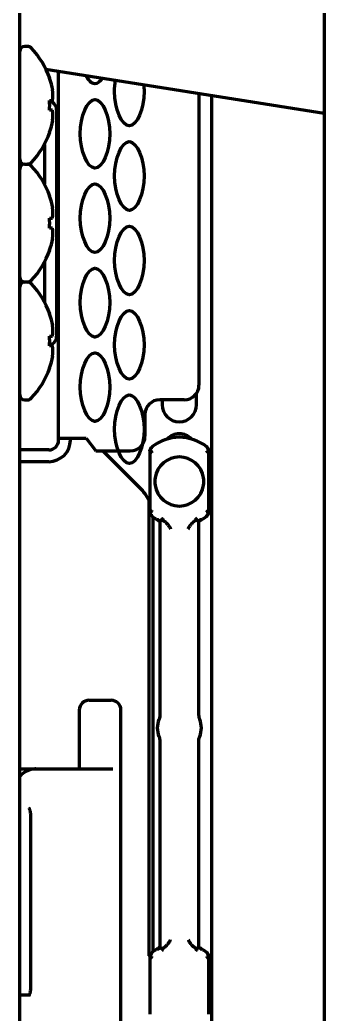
# Model space of a CAD drawing. Header units: inches. Extents: x -2898 to 7248, y 606 to 5598.
# Drawn here: x 1089 to 1120, y 2565.3 to 2666.5 of the extents above; entities that cross this region are included whole.
import ezdxf

# ---------------------------------------------------------------- set-up
doc = ezdxf.new("R2010")
doc.units = ezdxf.units.IN

msp = doc.modelspace()

# ---------------------------------------------------------------- linework, layer by layer
at = {"linetype": 'Continuous', "lineweight": 70}
for p, q in [((1120.02, 4077.24), (1120.02, 2412.04)), ((1089.02, 2437.84), (1089.02, 4075.84)), ((1089.81, 2663.84), (1089.52, 2663.84)), ((1091.67, 2661.53), (1120.02, 2657.04)), ((1092.05, 2660.59), (1092.06, 2660.59)), ((1092.97, 2623.94), (1092.97, 2661.33)), ((1107.27, 2659.06), (1107.27, 2629.34)), ((1108.57, 2508.24), (1108.57, 2658.86)), ((1092.05, 2658.34), (1092.36, 2658.34)), ((1092.36, 2657.34), (1092.05, 2657.34)), ((1092.77, 2657.34), (1092.77, 2634.34)), ((1092.06, 2655.09), (1092.05, 2655.09)), ((1091.52, 2653.86), (1091.52, 2649.83)), ((1089.52, 2651.84), (1089.81, 2651.84)), ((1092.05, 2648.59), (1092.06, 2648.59)), ((1092.77, 2648.79), (1092.97, 2648.79)), ((1092.05, 2646.34), (1092.36, 2646.34)), ((1092.36, 2645.34), (1092.05, 2645.34)), ((1092.97, 2645.79), (1092.77, 2645.79)), ((1092.77, 2645.59), (1092.97, 2645.59)), ((1092.77, 2645.39), (1092.97, 2645.39)), ((1092.06, 2643.09), (1092.05, 2643.09)), ((1091.52, 2641.86), (1091.52, 2637.83)), ((1089.81, 2639.84), (1089.52, 2639.84)), ((1092.05, 2636.59), (1092.06, 2636.59)), ((1092.05, 2634.34), (1092.36, 2634.34)), ((1092.36, 2633.34), (1092.05, 2633.34)), ((1092.06, 2631.09), (1092.05, 2631.09)), ((1107.02, 2627.34), (1107.02, 2628.51)), ((1089.52, 2627.84), (1089.81, 2627.84)), ((1105.77, 2627.84), (1103.27, 2627.84)), ((1103.52, 2627.84), (1103.52, 2627.34)), ((1101.77, 2626.34), (1101.77, 2624.14)), ((1092.97, 2623.74), (1092.97, 2623.94)), ((1092.97, 2623.94), (1095.17, 2623.94)), ((1094.17, 2623.74), (1094.17, 2623.94)), ((1095.17, 2623.94), (1095.77, 2623.94)), ((1095.77, 2623.94), (1096.77, 2622.64)), ((1102.48, 2623.04), (1102.52, 2622.99)), ((1108.03, 2622.99), (1108.07, 2623.04)), ((1091.97, 2622.74), (1089.02, 2622.74)), ((1096.77, 2622.64), (1100.27, 2622.64)), ((1097.46, 2622.64), (1101.4, 2618.7)), ((1102.27, 2622.27), (1102.27, 2616.77)), ((1108.27, 2616.77), (1108.27, 2622.27)), ((1091.97, 2621.54), (1089.02, 2621.54)), ((1102.16, 2617.64), (1102.16, 2571.19)), ((1102.52, 2616.05), (1102.48, 2615.99)), ((1108.07, 2615.99), (1108.03, 2616.05)), ((1102.57, 2615.87), (1102.57, 2571.62)), ((1103.27, 2615.44), (1103.27, 2595.49)), ((1107.27, 2595.67), (1107.27, 2615.44)), ((1096.08, 2597.24), (1098.32, 2597.24)), ((1095.08, 2596.24), (1095.08, 2590.24)), ((1099.32, 2458.24), (1099.32, 2596.24)), ((1107.35, 2595.29), (1107.35, 2595.29)), ((1103.2, 2593.55), (1103.2, 2593.55)), ((1103.27, 2593.17), (1103.27, 2572.1)), ((1107.27, 2572.1), (1107.27, 2593.34)), ((1089.02, 2590.24), (1090.66, 2590.24)), ((1090.66, 2590.24), (1097.35, 2590.24)), ((1097.35, 2590.24), (1098.49, 2590.24)), ((1090.09, 2585.67), (1090.09, 2567.74)), ((1102.48, 2571.54), (1102.52, 2571.49)), ((1103.27, 2572.1), (1103.32, 2572.05)), ((1108.03, 2571.49), (1108.07, 2571.54)), ((1102.27, 2570.77), (1102.27, 2565.27)), ((1108.27, 2565.27), (1108.27, 2570.77)), ((1089.02, 2567.24), (1089.99, 2567.24))]:
    msp.add_line(p, q, dxfattribs=at)
for centre, radius, start, end in [((1089.52, 2663.34), 0.5, 90, 180), ((1089.81, 2663.34), 0.5, 43.7747, 90), ((1084.07, 2657.84), 8.45, 18.9925, 43.7747), ((1084.07, 2657.84), 8.44, 10.6622, 19.0271), ((1084.07, 2657.84), 7.99, 356.4122, 3.5878), ((1093.52, 2659.78), 2, 225.918, 234.3147), ((1091.77, 2657.34), 1, 0, 54.3147), ((1084.07, 2657.84), 8.44, 340.9729, 349.3378), ((1084.07, 2657.84), 8.45, 316.2253, 341.0075), ((1089.52, 2652.34), 0.5, 180, 270), ((1089.52, 2651.34), 0.5, 90, 180), ((1089.81, 2652.34), 0.5, 270, 316.2253), ((1089.81, 2651.34), 0.5, 43.7747, 90), ((1084.07, 2645.84), 8.45, 18.9925, 43.7747), ((1084.07, 2645.84), 8.44, 10.6622, 19.0271), ((1084.07, 2645.84), 7.99, 356.4122, 3.5878), ((1084.07, 2645.84), 8.44, 340.9729, 349.3378), ((1084.07, 2645.84), 8.45, 316.2253, 341.0075), ((1089.52, 2640.34), 0.5, 180, 270), ((1089.52, 2639.34), 0.5, 90, 180), ((1089.81, 2640.34), 0.5, 270, 316.2253), ((1089.81, 2639.34), 0.5, 43.7747, 90), ((1084.07, 2633.84), 8.45, 18.9925, 43.7747), ((1084.07, 2633.84), 8.44, 10.6622, 19.0271), ((1084.07, 2633.84), 7.99, 356.4122, 3.5878), ((1091.77, 2634.34), 1, 305.6853, 0), ((1093.52, 2631.91), 2, 125.6853, 134.082), ((1084.07, 2633.84), 8.44, 340.9729, 349.3378), ((1084.07, 2633.84), 8.45, 316.2253, 341.0075), ((1105.77, 2629.34), 1.5, 270, 0), ((1089.52, 2628.34), 0.5, 180, 270), ((1089.81, 2628.34), 0.5, 270, 316.2253), ((1103.27, 2626.34), 1.5, 90, 180), ((1105.27, 2627.34), 1.75, 180, 0), ((1100.27, 2624.14), 1.5, 270, 0), ((1105.27, 2622.74), 1.65, 42.0441, 137.9559), ((1091.97, 2623.74), 1, 270, 0), ((1091.97, 2623.74), 2.2, 270, 0), ((1105.27, 2619.52), 4.5, 51.5776, 128.4734), ((1105.27, 2619.52), 2.5, 8.8851, 171.1149), ((1105.27, 2619.52), 2.5, 171.1149, 188.8851), ((1105.27, 2619.52), 2.5, 188.8851, 351.1149), ((1105.27, 2619.52), 2.5, 351.1149, 8.8851), ((1098.57, 2615.87), 4, 22.332, 45), ((1105.27, 2619.52), 4.5, 231.5767, 240.0016), ((1105.27, 2619.52), 4.5, 299.9984, 308.4325), ((1096.08, 2596.24), 1, 90, 180), ((1098.32, 2596.24), 1, 0, 90), ((1105.27, 2594.42), 2.25, 157.2326, 202.7674), ((1105.27, 2594.42), 2.25, 337.2326, 22.7674), ((1105.27, 2568.02), 4.5, 119.9984, 128.4327), ((1105.27, 2568.02), 4.5, 51.5776, 60.0016)]:
    msp.add_arc(centre, radius, start, end, dxfattribs=at)
for centre, major_axis, ratio, start_param, end_param in [((1084.07, 2658.87), (-8.32, 0), 0.707107, 3.051363, 3.231822), ((1084.07, 2656.81), (8.32, 0), 0.707107, 6.192956, 6.373415), ((1084.07, 2646.87), (-8.32, 0), 0.707107, 3.051363, 3.231822), ((1084.07, 2644.81), (8.32, 0), 0.707107, 6.192956, 6.373415), ((1084.07, 2634.87), (-8.32, 0), 0.707107, 3.051363, 3.231822), ((1084.07, 2632.81), (8.32, 0), 0.707107, 6.192956, 6.373415), ((1102.79, 2622.65), (-0.312, 0.391), 0.212305, 0.000913, 0.500435), ((1107.76, 2616.39), (0.312, -0.391), 0.210527, 6.282797, 6.783546), ((1108.26, 2614.34), (1.34, 0.63), 0.999709, 1.654917, 1.870021), ((1090.63, 2585.24), (0, -5), 0.615661, 3.249494, 3.692868), ((1102.79, 2571.15), (-0.312, 0.391), 0.212305, 6.282869, 6.783619), ((1102.28, 2573.2), (1.34, 0.63), 0.999709, 4.796512, 5.011617)]:
    msp.add_ellipse(centre, major_axis=major_axis, ratio=ratio, start_param=start_param, end_param=end_param, dxfattribs=at)
for points in [[(1096.66, 2660.04), (1096.33, 2660.05), (1096.01, 2660.37), (1095.75, 2660.87)], [(1102.27, 2622.63), (1102.27, 2622.51), (1102.27, 2622.39), (1102.27, 2622.27)], [(1108.27, 2622.27), (1108.27, 2622.39), (1108.27, 2622.51), (1108.27, 2622.63)], [(1102.27, 2616.77), (1102.27, 2616.65), (1102.27, 2616.53), (1102.27, 2616.41)], [(1108.27, 2616.41), (1108.27, 2616.53), (1108.27, 2616.65), (1108.27, 2616.77)], [(1103.16, 2615.62), (1103.21, 2615.58), (1103.27, 2615.54), (1103.32, 2615.49)], [(1103.87, 2615.36), (1103.86, 2615.38), (1103.83, 2615.4), (1103.79, 2615.43), (1103.74, 2615.46), (1103.71, 2615.48), (1103.69, 2615.49)], [(1103.87, 2615.36), (1103.92, 2615.32), (1104, 2615.24), (1104.1, 2615.13), (1104.18, 2615.03), (1104.24, 2614.93), (1104.3, 2614.84), (1104.34, 2614.76), (1104.36, 2614.71), (1104.37, 2614.69)], [(1106.17, 2614.69), (1106.18, 2614.71), (1106.21, 2614.76), (1106.25, 2614.84), (1106.3, 2614.93), (1106.37, 2615.03), (1106.45, 2615.13), (1106.55, 2615.24), (1106.63, 2615.32), (1106.67, 2615.36)], [(1106.85, 2615.49), (1106.84, 2615.48), (1106.8, 2615.46), (1106.76, 2615.43), (1106.71, 2615.4), (1106.69, 2615.38), (1106.67, 2615.36)], [(1107.07, 2615.78), (1106.99, 2615.7), (1106.91, 2615.6), (1106.85, 2615.49)], [(1107.27, 2615.44), (1107.27, 2615.44), (1107.27, 2615.44), (1107.27, 2615.44), (1107.26, 2615.45), (1107.26, 2615.46), (1107.24, 2615.47), (1107.23, 2615.48), (1107.23, 2615.49)], [(1107.52, 2615.62), (1107.43, 2615.57), (1107.35, 2615.51), (1107.27, 2615.44)], [(1090.66, 2590.24), (1090.62, 2590.24), (1090.53, 2590.24), (1090.42, 2590.23), (1090.34, 2590.22), (1090.3, 2590.21)], [(1103.87, 2572.17), (1103.92, 2572.21), (1104, 2572.29), (1104.09, 2572.4), (1104.18, 2572.51), (1104.24, 2572.6), (1104.3, 2572.69), (1104.34, 2572.77), (1104.36, 2572.83), (1104.37, 2572.85)], [(1106.17, 2572.85), (1106.18, 2572.83), (1106.21, 2572.77), (1106.25, 2572.69), (1106.3, 2572.6), (1106.37, 2572.51), (1106.45, 2572.4), (1106.55, 2572.29), (1106.63, 2572.21), (1106.67, 2572.17)], [(1103.02, 2571.92), (1103.11, 2571.97), (1103.2, 2572.03), (1103.27, 2572.1)], [(1103.48, 2571.75), (1103.56, 2571.84), (1103.63, 2571.94), (1103.69, 2572.05)], [(1103.69, 2572.05), (1103.71, 2572.06), (1103.74, 2572.07), (1103.79, 2572.1), (1103.83, 2572.14), (1103.86, 2572.16), (1103.87, 2572.17)], [(1106.67, 2572.17), (1106.69, 2572.16), (1106.71, 2572.14), (1106.76, 2572.1), (1106.8, 2572.07), (1106.84, 2572.06), (1106.85, 2572.05)], [(1107.23, 2572.05), (1107.23, 2572.05), (1107.24, 2572.06), (1107.26, 2572.08), (1107.26, 2572.09), (1107.27, 2572.09), (1107.27, 2572.1), (1107.27, 2572.1), (1107.27, 2572.1)], [(1107.39, 2571.91), (1107.33, 2571.95), (1107.28, 2572), (1107.23, 2572.05)], [(1102.27, 2571.13), (1102.27, 2571.01), (1102.27, 2570.89), (1102.27, 2570.77)], [(1108.27, 2570.77), (1108.27, 2570.89), (1108.27, 2571.01), (1108.27, 2571.13)]]:
    msp.add_open_spline(points, degree=3, dxfattribs=at)
for points, knots in [([(1097.44, 2660.6), (1097.21, 2660.25), (1096.95, 2660.04), (1096.67, 2660.04), (1096.66, 2660.04), (1096.66, 2660.04)], [0, 0, 0, 0, 0.981114, 0.981114, 1, 1, 1, 1]), ([(1100.16, 2655.74), (1099.38, 2655.77), (1098.51, 2657.9), (1098.71, 2660.03), (1098.77, 2660.41)], [0, 0, 0, 0, 0.814538, 1, 1, 1, 1]), ([(1101.63, 2659.98), (1101.66, 2659.74), (1101.77, 2657.74), (1100.96, 2655.74), (1100.17, 2655.74), (1100.16, 2655.74), (1100.16, 2655.74)], [0, 0, 0, 0, 0.123469, 0.994173, 0.994173, 1, 1, 1, 1]), ([(1096.66, 2651.44), (1095.88, 2651.47), (1094.46, 2654.96), (1095.89, 2658.44), (1096.68, 2658.44), (1096.68, 2658.44), (1096.69, 2658.44)], [0, 0, 0, 0, 0.496652, 0.996654, 0.996654, 1, 1, 1, 1]), ([(1096.69, 2658.44), (1097.47, 2658.42), (1098.88, 2654.93), (1097.46, 2651.44), (1096.67, 2651.44), (1096.66, 2651.44), (1096.66, 2651.44)], [0, 0, 0, 0, 0.496652, 0.996654, 0.996654, 1, 1, 1, 1]), ([(1100.16, 2647.14), (1099.38, 2647.17), (1097.96, 2650.66), (1099.39, 2654.14), (1100.18, 2654.14), (1100.18, 2654.14), (1100.19, 2654.14)], [0, 0, 0, 0, 0.496652, 0.996654, 0.996654, 1, 1, 1, 1]), ([(1100.19, 2654.14), (1100.97, 2654.12), (1102.38, 2650.63), (1100.96, 2647.14), (1100.17, 2647.14), (1100.16, 2647.14), (1100.16, 2647.14)], [0, 0, 0, 0, 0.496652, 0.996654, 0.996654, 1, 1, 1, 1]), ([(1096.66, 2642.84), (1095.88, 2642.87), (1094.46, 2646.36), (1095.89, 2649.84), (1096.68, 2649.84), (1096.68, 2649.84), (1096.69, 2649.84)], [0, 0, 0, 0, 0.496652, 0.996654, 0.996654, 1, 1, 1, 1]), ([(1096.69, 2649.84), (1097.47, 2649.82), (1098.88, 2646.33), (1097.46, 2642.84), (1096.67, 2642.84), (1096.66, 2642.84), (1096.66, 2642.84)], [0, 0, 0, 0, 0.496652, 0.996654, 0.996654, 1, 1, 1, 1]), ([(1100.16, 2638.54), (1099.38, 2638.57), (1097.96, 2642.06), (1099.39, 2645.54), (1100.18, 2645.54), (1100.18, 2645.54), (1100.19, 2645.54)], [0, 0, 0, 0, 0.496652, 0.996654, 0.996654, 1, 1, 1, 1]), ([(1100.19, 2645.54), (1100.97, 2645.52), (1102.38, 2642.03), (1100.96, 2638.54), (1100.17, 2638.54), (1100.16, 2638.54), (1100.16, 2638.54)], [0, 0, 0, 0, 0.496652, 0.996654, 0.996654, 1, 1, 1, 1]), ([(1096.66, 2634.24), (1095.88, 2634.27), (1094.46, 2637.76), (1095.89, 2641.24), (1096.68, 2641.24), (1096.68, 2641.24), (1096.69, 2641.24)], [0, 0, 0, 0, 0.496652, 0.996654, 0.996654, 1, 1, 1, 1]), ([(1096.69, 2641.24), (1097.47, 2641.22), (1098.88, 2637.73), (1097.46, 2634.24), (1096.67, 2634.24), (1096.66, 2634.24), (1096.66, 2634.24)], [0, 0, 0, 0, 0.496652, 0.996654, 0.996654, 1, 1, 1, 1]), ([(1100.16, 2629.94), (1099.38, 2629.97), (1097.96, 2633.46), (1099.39, 2636.94), (1100.18, 2636.94), (1100.18, 2636.94), (1100.19, 2636.94)], [0, 0, 0, 0, 0.496652, 0.996654, 0.996654, 1, 1, 1, 1]), ([(1100.19, 2636.94), (1100.97, 2636.92), (1102.38, 2633.43), (1100.96, 2629.94), (1100.17, 2629.94), (1100.16, 2629.94), (1100.16, 2629.94)], [0, 0, 0, 0, 0.496652, 0.996654, 0.996654, 1, 1, 1, 1]), ([(1096.66, 2625.64), (1095.88, 2625.67), (1094.46, 2629.16), (1095.89, 2632.64), (1096.68, 2632.64), (1096.68, 2632.64), (1096.69, 2632.64)], [0, 0, 0, 0, 0.496652, 0.996654, 0.996654, 1, 1, 1, 1]), ([(1096.69, 2632.64), (1097.47, 2632.62), (1098.88, 2629.13), (1097.46, 2625.64), (1096.67, 2625.64), (1096.66, 2625.64), (1096.66, 2625.64)], [0, 0, 0, 0, 0.496652, 0.996654, 0.996654, 1, 1, 1, 1]), ([(1100.16, 2621.34), (1099.38, 2621.37), (1097.96, 2624.86), (1099.39, 2628.34), (1100.18, 2628.34), (1100.18, 2628.34), (1100.19, 2628.34)], [0, 0, 0, 0, 0.496652, 0.996654, 0.996654, 1, 1, 1, 1]), ([(1100.19, 2628.34), (1100.97, 2628.32), (1102.38, 2624.83), (1100.96, 2621.34), (1100.17, 2621.34), (1100.16, 2621.34), (1100.16, 2621.34)], [0, 0, 0, 0, 0.496652, 0.996654, 0.996654, 1, 1, 1, 1]), ([(1102.47, 2623.04), (1102.47, 2623.04), (1102.46, 2623.03), (1102.45, 2623.03), (1102.45, 2623.02), (1102.44, 2623.01), (1102.43, 2623), (1102.42, 2622.99), (1102.41, 2622.98), (1102.4, 2622.97), (1102.39, 2622.96), (1102.38, 2622.95), (1102.38, 2622.94), (1102.37, 2622.93), (1102.36, 2622.92), (1102.35, 2622.91), (1102.35, 2622.89), (1102.34, 2622.88), (1102.33, 2622.87), (1102.33, 2622.86), (1102.32, 2622.85), (1102.32, 2622.84), (1102.31, 2622.83), (1102.31, 2622.82), (1102.31, 2622.81), (1102.3, 2622.8), (1102.3, 2622.78), (1102.29, 2622.77), (1102.29, 2622.75), (1102.28, 2622.74), (1102.28, 2622.72), (1102.28, 2622.7), (1102.27, 2622.67), (1102.27, 2622.65), (1102.27, 2622.63), (1102.27, 2622.63)], [0, 0, 0, 0, 0.025024, 0.050378, 0.076062, 0.102079, 0.128429, 0.155115, 0.182136, 0.209495, 0.237192, 0.265228, 0.293604, 0.32232, 0.351377, 0.380775, 0.410515, 0.440597, 0.47102, 0.501786, 0.516805, 0.534413, 0.554612, 0.577405, 0.602796, 0.630788, 0.661384, 0.694587, 0.730398, 0.768819, 0.809849, 0.853486, 0.899727, 0.948568, 1, 1, 1, 1]), ([(1108.27, 2622.63), (1108.27, 2622.63), (1108.27, 2622.64), (1108.27, 2622.65), (1108.27, 2622.66), (1108.27, 2622.67), (1108.27, 2622.68), (1108.27, 2622.69), (1108.27, 2622.7), (1108.27, 2622.71), (1108.26, 2622.72), (1108.26, 2622.72), (1108.26, 2622.73), (1108.26, 2622.74), (1108.26, 2622.75), (1108.26, 2622.76), (1108.25, 2622.76), (1108.25, 2622.77), (1108.25, 2622.78), (1108.25, 2622.78), (1108.25, 2622.79), (1108.24, 2622.8), (1108.24, 2622.8), (1108.24, 2622.81), (1108.24, 2622.81), (1108.24, 2622.82), (1108.23, 2622.82), (1108.23, 2622.83), (1108.23, 2622.83), (1108.23, 2622.84), (1108.23, 2622.84), (1108.22, 2622.85), (1108.22, 2622.85), (1108.22, 2622.85), (1108.22, 2622.86), (1108.21, 2622.88), (1108.2, 2622.9), (1108.18, 2622.92), (1108.17, 2622.94), (1108.15, 2622.96), (1108.14, 2622.98), (1108.12, 2623), (1108.1, 2623.01), (1108.09, 2623.03), (1108.08, 2623.04), (1108.07, 2623.04)], [0, 0, 0, 0, 0.022864, 0.045241, 0.067131, 0.088533, 0.109447, 0.129871, 0.149806, 0.169251, 0.188206, 0.20667, 0.224644, 0.242128, 0.25912, 0.275622, 0.291634, 0.307154, 0.322185, 0.336725, 0.350775, 0.364335, 0.377406, 0.389987, 0.402079, 0.413682, 0.424797, 0.435423, 0.445562, 0.455213, 0.464376, 0.473053, 0.481243, 0.488947, 0.496164, 0.551428, 0.605599, 0.65868, 0.71067, 0.761575, 0.811398, 0.860144, 0.907821, 0.954437, 1, 1, 1, 1]), ([(1102.27, 2622.63), (1102.27, 2622.63), (1102.27, 2622.64), (1102.27, 2622.65), (1102.27, 2622.65), (1102.27, 2622.66), (1102.28, 2622.67), (1102.28, 2622.68), (1102.28, 2622.69), (1102.28, 2622.7), (1102.28, 2622.71), (1102.28, 2622.71), (1102.29, 2622.72), (1102.29, 2622.73), (1102.29, 2622.74), (1102.29, 2622.74), (1102.29, 2622.75), (1102.3, 2622.76), (1102.3, 2622.76), (1102.3, 2622.77), (1102.31, 2622.77), (1102.31, 2622.78), (1102.31, 2622.79), (1102.31, 2622.79), (1102.32, 2622.8), (1102.32, 2622.8), (1102.32, 2622.81), (1102.33, 2622.82), (1102.34, 2622.83), (1102.35, 2622.85), (1102.36, 2622.87), (1102.38, 2622.88), (1102.39, 2622.9), (1102.41, 2622.91), (1102.42, 2622.93), (1102.44, 2622.94), (1102.46, 2622.95), (1102.47, 2622.96), (1102.47, 2622.96)], [0, 0, 0, 0, 0.024704, 0.048963, 0.072775, 0.09614, 0.119057, 0.141526, 0.163546, 0.185118, 0.206241, 0.226915, 0.24714, 0.266916, 0.286243, 0.305121, 0.323551, 0.341532, 0.359066, 0.376152, 0.392791, 0.408984, 0.42473, 0.440031, 0.454887, 0.469298, 0.483265, 0.496789, 0.550956, 0.604254, 0.656687, 0.708259, 0.758975, 0.808843, 0.857869, 0.906064, 0.953438, 1, 1, 1, 1]), ([(1102.5, 2622.6), (1102.49, 2622.6), (1102.49, 2622.6), (1102.48, 2622.59), (1102.47, 2622.58), (1102.46, 2622.58), (1102.45, 2622.57), (1102.44, 2622.57), (1102.43, 2622.56), (1102.42, 2622.55), (1102.41, 2622.55), (1102.41, 2622.54), (1102.4, 2622.53), (1102.39, 2622.52), (1102.38, 2622.52), (1102.37, 2622.51), (1102.37, 2622.5), (1102.36, 2622.49), (1102.35, 2622.48), (1102.34, 2622.47), (1102.34, 2622.46), (1102.33, 2622.46), (1102.33, 2622.45), (1102.32, 2622.44), (1102.31, 2622.43), (1102.31, 2622.42), (1102.3, 2622.4), (1102.3, 2622.39), (1102.29, 2622.38), (1102.29, 2622.36), (1102.28, 2622.35), (1102.28, 2622.34), (1102.28, 2622.32), (1102.27, 2622.3), (1102.27, 2622.29), (1102.27, 2622.27), (1102.27, 2622.27)], [0, 0, 0, 0, 0.023097, 0.046395, 0.069897, 0.093606, 0.117525, 0.141658, 0.166006, 0.190572, 0.215358, 0.240367, 0.265601, 0.291062, 0.316751, 0.34267, 0.36882, 0.395203, 0.421819, 0.44867, 0.475757, 0.503078, 0.528611, 0.555657, 0.584223, 0.614317, 0.645944, 0.679109, 0.713816, 0.750069, 0.787867, 0.827213, 0.868103, 0.910536, 0.954504, 1, 1, 1, 1]), ([(1108.27, 2622.27), (1108.27, 2622.27), (1108.27, 2622.28), (1108.27, 2622.29), (1108.27, 2622.29), (1108.27, 2622.3), (1108.27, 2622.31), (1108.27, 2622.32), (1108.27, 2622.33), (1108.27, 2622.33), (1108.26, 2622.34), (1108.26, 2622.35), (1108.26, 2622.36), (1108.26, 2622.36), (1108.26, 2622.37), (1108.25, 2622.38), (1108.25, 2622.38), (1108.25, 2622.39), (1108.25, 2622.39), (1108.24, 2622.4), (1108.24, 2622.41), (1108.24, 2622.41), (1108.24, 2622.42), (1108.23, 2622.42), (1108.23, 2622.43), (1108.23, 2622.43), (1108.22, 2622.44), (1108.22, 2622.44), (1108.22, 2622.45), (1108.22, 2622.45), (1108.21, 2622.46), (1108.2, 2622.47), (1108.19, 2622.49), (1108.18, 2622.5), (1108.16, 2622.52), (1108.15, 2622.53), (1108.13, 2622.55), (1108.12, 2622.56), (1108.1, 2622.57), (1108.08, 2622.58), (1108.07, 2622.59), (1108.05, 2622.6), (1108.05, 2622.6)], [0, 0, 0, 0, 0.022174, 0.043992, 0.065454, 0.086559, 0.107306, 0.127693, 0.147722, 0.16739, 0.186699, 0.205647, 0.224234, 0.24246, 0.260326, 0.277831, 0.294975, 0.31176, 0.328185, 0.34425, 0.359956, 0.375304, 0.390294, 0.404926, 0.419202, 0.433122, 0.446686, 0.459896, 0.472753, 0.485256, 0.497408, 0.546852, 0.595521, 0.643419, 0.690553, 0.736931, 0.782562, 0.827459, 0.871636, 0.915107, 0.957889, 1, 1, 1, 1]), ([(1108.07, 2622.96), (1108.08, 2622.96), (1108.08, 2622.96), (1108.09, 2622.95), (1108.1, 2622.94), (1108.11, 2622.94), (1108.12, 2622.93), (1108.13, 2622.92), (1108.13, 2622.92), (1108.14, 2622.91), (1108.15, 2622.9), (1108.16, 2622.89), (1108.17, 2622.89), (1108.17, 2622.88), (1108.18, 2622.87), (1108.19, 2622.86), (1108.19, 2622.85), (1108.2, 2622.84), (1108.21, 2622.83), (1108.21, 2622.82), (1108.22, 2622.81), (1108.23, 2622.8), (1108.23, 2622.79), (1108.24, 2622.78), (1108.24, 2622.77), (1108.25, 2622.76), (1108.25, 2622.74), (1108.26, 2622.73), (1108.26, 2622.71), (1108.27, 2622.7), (1108.27, 2622.68), (1108.27, 2622.66), (1108.27, 2622.65), (1108.27, 2622.63), (1108.27, 2622.63)], [0, 0, 0, 0, 0.024357, 0.048944, 0.073762, 0.098813, 0.124098, 0.149618, 0.175376, 0.201372, 0.227608, 0.254084, 0.280802, 0.307763, 0.334967, 0.362416, 0.390109, 0.418048, 0.446233, 0.474664, 0.503341, 0.530295, 0.559113, 0.589798, 0.622356, 0.65679, 0.693104, 0.731299, 0.771378, 0.813341, 0.857187, 0.902915, 0.950521, 1, 1, 1, 1]), ([(1102.27, 2616.77), (1102.27, 2616.76), (1102.27, 2616.76), (1102.27, 2616.75), (1102.27, 2616.74), (1102.27, 2616.73), (1102.28, 2616.73), (1102.28, 2616.72), (1102.28, 2616.71), (1102.28, 2616.7), (1102.28, 2616.7), (1102.28, 2616.69), (1102.28, 2616.68), (1102.29, 2616.67), (1102.29, 2616.67), (1102.29, 2616.66), (1102.29, 2616.65), (1102.3, 2616.65), (1102.3, 2616.64), (1102.3, 2616.64), (1102.3, 2616.63), (1102.31, 2616.63), (1102.31, 2616.62), (1102.31, 2616.61), (1102.31, 2616.61), (1102.32, 2616.6), (1102.32, 2616.6), (1102.32, 2616.59), (1102.33, 2616.59), (1102.33, 2616.59), (1102.33, 2616.58), (1102.34, 2616.56), (1102.36, 2616.55), (1102.37, 2616.53), (1102.38, 2616.52), (1102.4, 2616.5), (1102.41, 2616.49), (1102.43, 2616.48), (1102.45, 2616.47), (1102.46, 2616.46), (1102.48, 2616.45), (1102.49, 2616.44), (1102.5, 2616.44)], [0, 0, 0, 0, 0.022145, 0.043936, 0.06537, 0.086448, 0.107169, 0.12753, 0.147533, 0.167177, 0.186461, 0.205385, 0.223948, 0.242152, 0.259995, 0.277478, 0.294602, 0.311365, 0.327769, 0.343815, 0.359501, 0.37483, 0.389801, 0.404416, 0.418674, 0.432577, 0.446125, 0.459319, 0.47216, 0.484648, 0.496785, 0.546297, 0.595032, 0.642993, 0.690188, 0.736624, 0.782312, 0.827263, 0.871492, 0.915013, 0.957843, 1, 1, 1, 1]), ([(1102.27, 2616.41), (1102.27, 2616.41), (1102.27, 2616.4), (1102.27, 2616.39), (1102.27, 2616.38), (1102.27, 2616.37), (1102.28, 2616.36), (1102.28, 2616.35), (1102.28, 2616.34), (1102.28, 2616.33), (1102.28, 2616.32), (1102.28, 2616.31), (1102.28, 2616.3), (1102.29, 2616.3), (1102.29, 2616.29), (1102.29, 2616.28), (1102.29, 2616.27), (1102.29, 2616.27), (1102.29, 2616.26), (1102.3, 2616.25), (1102.3, 2616.25), (1102.3, 2616.24), (1102.3, 2616.23), (1102.31, 2616.23), (1102.31, 2616.22), (1102.31, 2616.22), (1102.31, 2616.21), (1102.31, 2616.21), (1102.32, 2616.2), (1102.32, 2616.2), (1102.32, 2616.19), (1102.32, 2616.19), (1102.32, 2616.19), (1102.32, 2616.18), (1102.33, 2616.17), (1102.34, 2616.16), (1102.35, 2616.13), (1102.36, 2616.11), (1102.38, 2616.09), (1102.39, 2616.07), (1102.41, 2616.06), (1102.42, 2616.04), (1102.44, 2616.02), (1102.46, 2616.01), (1102.47, 2616), (1102.47, 2615.99)], [0, 0, 0, 0, 0.022871, 0.045255, 0.067151, 0.088558, 0.109477, 0.129906, 0.149846, 0.169295, 0.188253, 0.206721, 0.224697, 0.242183, 0.259177, 0.27568, 0.291693, 0.307214, 0.322245, 0.336784, 0.350834, 0.364392, 0.377461, 0.39004, 0.40213, 0.41373, 0.424842, 0.435464, 0.445599, 0.455245, 0.464404, 0.473075, 0.481259, 0.488956, 0.496167, 0.551431, 0.605603, 0.658683, 0.710673, 0.761578, 0.8114, 0.860146, 0.907823, 0.954438, 1, 1, 1, 1]), ([(1102.47, 2616.07), (1102.47, 2616.08), (1102.46, 2616.08), (1102.45, 2616.09), (1102.45, 2616.09), (1102.44, 2616.1), (1102.43, 2616.11), (1102.42, 2616.11), (1102.41, 2616.12), (1102.4, 2616.13), (1102.4, 2616.14), (1102.39, 2616.14), (1102.38, 2616.15), (1102.37, 2616.16), (1102.36, 2616.17), (1102.36, 2616.18), (1102.35, 2616.19), (1102.34, 2616.2), (1102.34, 2616.21), (1102.33, 2616.21), (1102.32, 2616.22), (1102.32, 2616.23), (1102.31, 2616.24), (1102.31, 2616.26), (1102.3, 2616.27), (1102.3, 2616.28), (1102.29, 2616.29), (1102.29, 2616.31), (1102.28, 2616.32), (1102.28, 2616.34), (1102.28, 2616.36), (1102.27, 2616.37), (1102.27, 2616.39), (1102.27, 2616.4), (1102.27, 2616.41)], [0, 0, 0, 0, 0.024355, 0.04894, 0.073756, 0.098805, 0.124087, 0.149606, 0.175361, 0.201355, 0.227588, 0.254061, 0.280776, 0.307734, 0.334935, 0.36238, 0.39007, 0.418005, 0.446186, 0.474613, 0.503287, 0.530252, 0.559079, 0.589773, 0.622339, 0.65678, 0.693098, 0.731298, 0.77138, 0.813344, 0.857191, 0.902919, 0.950523, 1, 1, 1, 1]), ([(1108.05, 2616.44), (1108.05, 2616.44), (1108.06, 2616.44), (1108.07, 2616.45), (1108.08, 2616.45), (1108.09, 2616.46), (1108.09, 2616.46), (1108.1, 2616.47), (1108.11, 2616.48), (1108.12, 2616.48), (1108.13, 2616.49), (1108.14, 2616.5), (1108.15, 2616.5), (1108.16, 2616.51), (1108.16, 2616.52), (1108.17, 2616.53), (1108.18, 2616.54), (1108.19, 2616.55), (1108.19, 2616.55), (1108.2, 2616.56), (1108.21, 2616.57), (1108.21, 2616.58), (1108.22, 2616.59), (1108.23, 2616.6), (1108.23, 2616.61), (1108.24, 2616.62), (1108.24, 2616.63), (1108.25, 2616.64), (1108.25, 2616.66), (1108.26, 2616.67), (1108.26, 2616.69), (1108.27, 2616.7), (1108.27, 2616.72), (1108.27, 2616.73), (1108.27, 2616.75), (1108.27, 2616.76), (1108.27, 2616.77)], [0, 0, 0, 0, 0.023051, 0.046302, 0.069757, 0.093418, 0.117289, 0.141371, 0.165669, 0.190184, 0.214918, 0.239874, 0.265054, 0.29046, 0.316093, 0.341956, 0.368049, 0.394373, 0.420931, 0.447722, 0.474747, 0.502007, 0.52759, 0.55469, 0.583315, 0.61347, 0.645164, 0.678399, 0.71318, 0.749511, 0.787392, 0.826825, 0.867806, 0.910333, 0.954401, 1, 1, 1, 1]), ([(1108.07, 2615.99), (1108.07, 2616), (1108.08, 2616), (1108.09, 2616.01), (1108.1, 2616.02), (1108.11, 2616.03), (1108.12, 2616.04), (1108.13, 2616.04), (1108.13, 2616.05), (1108.14, 2616.06), (1108.15, 2616.07), (1108.16, 2616.08), (1108.17, 2616.1), (1108.18, 2616.11), (1108.18, 2616.12), (1108.19, 2616.13), (1108.2, 2616.14), (1108.21, 2616.15), (1108.21, 2616.17), (1108.22, 2616.18), (1108.22, 2616.19), (1108.23, 2616.2), (1108.23, 2616.21), (1108.24, 2616.22), (1108.24, 2616.23), (1108.24, 2616.24), (1108.25, 2616.25), (1108.25, 2616.27), (1108.26, 2616.29), (1108.26, 2616.3), (1108.27, 2616.32), (1108.27, 2616.34), (1108.27, 2616.36), (1108.27, 2616.39), (1108.27, 2616.4), (1108.27, 2616.41)], [0, 0, 0, 0, 0.025171, 0.050666, 0.076486, 0.102633, 0.129109, 0.155914, 0.18305, 0.210518, 0.238318, 0.266453, 0.294923, 0.323728, 0.352869, 0.382347, 0.412161, 0.442313, 0.472802, 0.503628, 0.520183, 0.539089, 0.56035, 0.583969, 0.609949, 0.638294, 0.669006, 0.702086, 0.737538, 0.775362, 0.815557, 0.858122, 0.903055, 0.950349, 1, 1, 1, 1]), ([(1108.27, 2616.41), (1108.27, 2616.41), (1108.27, 2616.4), (1108.27, 2616.39), (1108.27, 2616.38), (1108.27, 2616.37), (1108.27, 2616.36), (1108.27, 2616.36), (1108.27, 2616.35), (1108.26, 2616.34), (1108.26, 2616.33), (1108.26, 2616.32), (1108.26, 2616.31), (1108.26, 2616.31), (1108.25, 2616.3), (1108.25, 2616.29), (1108.25, 2616.29), (1108.25, 2616.28), (1108.24, 2616.27), (1108.24, 2616.27), (1108.24, 2616.26), (1108.24, 2616.26), (1108.23, 2616.25), (1108.23, 2616.24), (1108.23, 2616.24), (1108.23, 2616.23), (1108.22, 2616.23), (1108.22, 2616.22), (1108.21, 2616.21), (1108.2, 2616.19), (1108.18, 2616.17), (1108.17, 2616.15), (1108.15, 2616.14), (1108.14, 2616.12), (1108.12, 2616.11), (1108.11, 2616.1), (1108.09, 2616.09), (1108.08, 2616.08), (1108.07, 2616.07)], [0, 0, 0, 0, 0.024973, 0.049479, 0.073516, 0.097084, 0.120183, 0.142811, 0.16497, 0.186657, 0.207874, 0.228619, 0.248894, 0.268697, 0.28803, 0.306892, 0.325284, 0.343205, 0.360656, 0.377639, 0.394152, 0.410196, 0.425772, 0.440881, 0.455523, 0.469698, 0.483407, 0.496651, 0.550923, 0.604307, 0.656806, 0.708423, 0.759165, 0.809037, 0.858048, 0.906205, 0.953519, 1, 1, 1, 1]), ([(1103.16, 2615.62), (1103.15, 2615.62), (1103.12, 2615.62), (1103.1, 2615.62), (1103.08, 2615.62), (1103.06, 2615.62), (1103.05, 2615.62), (1103.04, 2615.62), (1103.03, 2615.62), (1103.02, 2615.62), (1103.02, 2615.62), (1103.02, 2615.62)], [0, 0, 0, 0, 0.111111, 0.222222, 0.333333, 0.444444, 0.555555, 0.666666, 0.777777, 0.888888, 1, 1, 1, 1]), ([(1103.02, 2615.62), (1103.02, 2615.62), (1103.02, 2615.62), (1103.02, 2615.62), (1103.02, 2615.62)], [0, 0, 0, 0, 0.799482, 1, 1, 1, 1]), ([(1103.32, 2615.49), (1103.31, 2615.48), (1103.3, 2615.47), (1103.29, 2615.46), (1103.28, 2615.45), (1103.28, 2615.44), (1103.27, 2615.44), (1103.27, 2615.44), (1103.27, 2615.44)], [0, 0, 0, 0, 0.166664, 0.333327, 0.499991, 0.666654, 0.833318, 1, 1, 1, 1]), ([(1103.69, 2615.49), (1103.66, 2615.51), (1103.62, 2615.53), (1103.57, 2615.54), (1103.56, 2615.54), (1103.54, 2615.55), (1103.53, 2615.55), (1103.5, 2615.55), (1103.48, 2615.55), (1103.46, 2615.55), (1103.45, 2615.55), (1103.43, 2615.55), (1103.43, 2615.55), (1103.41, 2615.55), (1103.39, 2615.54), (1103.37, 2615.53), (1103.37, 2615.53), (1103.35, 2615.52), (1103.34, 2615.51), (1103.33, 2615.5), (1103.32, 2615.49)], [0, 0, 0, 0, 0.25, 0.25, 0.3125, 0.3125, 0.375, 0.375, 0.5, 0.5, 0.5625, 0.5625, 0.625, 0.625, 0.75, 0.75, 0.8125, 0.8125, 0.875, 1, 1, 1, 1]), ([(1107.23, 2615.49), (1107.21, 2615.51), (1107.19, 2615.52), (1107.16, 2615.54), (1107.15, 2615.54), (1107.14, 2615.55), (1107.13, 2615.55), (1107.11, 2615.55), (1107.09, 2615.55), (1107.07, 2615.55), (1107.06, 2615.55), (1107.04, 2615.55), (1107.03, 2615.55), (1107.01, 2615.55), (1106.99, 2615.54), (1106.96, 2615.54), (1106.95, 2615.53), (1106.93, 2615.53), (1106.92, 2615.52), (1106.89, 2615.51), (1106.87, 2615.5), (1106.85, 2615.49)], [0, 0, 0, 0, 0.25, 0.25, 0.3125, 0.3125, 0.375, 0.375, 0.5, 0.5, 0.5625, 0.5625, 0.625, 0.625, 0.75, 0.75, 0.8125, 0.8125, 0.875, 0.875, 1, 1, 1, 1]), ([(1107.52, 2615.62), (1107.52, 2615.62), (1107.52, 2615.62), (1107.52, 2615.62), (1107.52, 2615.62), (1107.52, 2615.62), (1107.52, 2615.62), (1107.51, 2615.62), (1107.5, 2615.62), (1107.48, 2615.62), (1107.46, 2615.62), (1107.43, 2615.62), (1107.4, 2615.62), (1107.39, 2615.62)], [0, 0, 0, 0, 0.000002, 0.000002, 0.000002, 0.125002, 0.250001, 0.375001, 0.500001, 0.625001, 0.75, 0.875, 1, 1, 1, 1]), ([(1103.27, 2595.67), (1103.27, 2595.64), (1103.27, 2595.56), (1103.25, 2595.45), (1103.23, 2595.36), (1103.21, 2595.31), (1103.2, 2595.29), (1103.2, 2595.29), (1103.2, 2595.29), (1103.2, 2595.28), (1103.2, 2595.28), (1103.2, 2595.28), (1103.2, 2595.28), (1103.2, 2595.29), (1103.2, 2595.29)], [0, 0, 0, 0, 0.194649, 0.470857, 0.661147, 0.766771, 0.796187, 0.803844, 0.809152, 0.815288, 0.825535, 0.848758, 0.924174, 1, 1, 1, 1]), ([(1107.35, 2595.29), (1107.35, 2595.29), (1107.33, 2595.32), (1107.3, 2595.43), (1107.27, 2595.56), (1107.28, 2595.65), (1107.28, 2595.67)], [0, 0, 0, 0, 0.009262, 0.246774, 0.884163, 1, 1, 1, 1]), ([(1103.2, 2593.54), (1103.2, 2593.54), (1103.21, 2593.51), (1103.26, 2593.39), (1103.27, 2593.26), (1103.27, 2593.17)], [0, 0, 0, 0, 0.009299, 0.261296, 1, 1, 1, 1]), ([(1107.28, 2593.17), (1107.27, 2593.2), (1107.27, 2593.28), (1107.29, 2593.38), (1107.32, 2593.47), (1107.34, 2593.52), (1107.35, 2593.54), (1107.35, 2593.55), (1107.35, 2593.55), (1107.35, 2593.55), (1107.35, 2593.55), (1107.35, 2593.55), (1107.35, 2593.55), (1107.35, 2593.55), (1107.35, 2593.55)], [0, 0, 0, 0, 0.192641, 0.46939, 0.660242, 0.766372, 0.796104, 0.80381, 0.809134, 0.815266, 0.825483, 0.848577, 0.923342, 1, 1, 1, 1]), ([(1089.94, 2586.24), (1089.94, 2586.24), (1089.96, 2586.23), (1090, 2586.16), (1090.05, 2586.02), (1090.08, 2585.85), (1090.09, 2585.73), (1090.09, 2585.67)], [0, 0, 0, 0, 0.170961, 0.388735, 0.597442, 0.819644, 1, 1, 1, 1]), ([(1102.47, 2571.54), (1102.47, 2571.54), (1102.46, 2571.53), (1102.46, 2571.53), (1102.45, 2571.52), (1102.44, 2571.51), (1102.43, 2571.5), (1102.42, 2571.49), (1102.41, 2571.48), (1102.4, 2571.47), (1102.39, 2571.46), (1102.38, 2571.45), (1102.38, 2571.44), (1102.37, 2571.43), (1102.36, 2571.42), (1102.35, 2571.41), (1102.35, 2571.39), (1102.34, 2571.38), (1102.33, 2571.37), (1102.33, 2571.36), (1102.32, 2571.35), (1102.32, 2571.34), (1102.31, 2571.33), (1102.31, 2571.32), (1102.31, 2571.31), (1102.3, 2571.3), (1102.3, 2571.28), (1102.29, 2571.27), (1102.29, 2571.25), (1102.28, 2571.24), (1102.28, 2571.22), (1102.28, 2571.2), (1102.27, 2571.17), (1102.27, 2571.15), (1102.27, 2571.13), (1102.27, 2571.13)], [0, 0, 0, 0, 0.025091, 0.050515, 0.076274, 0.10237, 0.128803, 0.155576, 0.182689, 0.210144, 0.23794, 0.266081, 0.294565, 0.323394, 0.352569, 0.382089, 0.411955, 0.442168, 0.472727, 0.503631, 0.518597, 0.53614, 0.556265, 0.578974, 0.604272, 0.632161, 0.662644, 0.695723, 0.731402, 0.76968, 0.810557, 0.854032, 0.900101, 0.948759, 1, 1, 1, 1]), ([(1102.27, 2571.13), (1102.27, 2571.13), (1102.27, 2571.14), (1102.27, 2571.15), (1102.27, 2571.15), (1102.27, 2571.16), (1102.28, 2571.17), (1102.28, 2571.18), (1102.28, 2571.19), (1102.28, 2571.2), (1102.28, 2571.21), (1102.28, 2571.21), (1102.29, 2571.22), (1102.29, 2571.23), (1102.29, 2571.24), (1102.29, 2571.24), (1102.29, 2571.25), (1102.3, 2571.26), (1102.3, 2571.26), (1102.3, 2571.27), (1102.31, 2571.27), (1102.31, 2571.28), (1102.31, 2571.29), (1102.31, 2571.29), (1102.32, 2571.3), (1102.32, 2571.3), (1102.32, 2571.31), (1102.33, 2571.32), (1102.34, 2571.33), (1102.35, 2571.35), (1102.36, 2571.37), (1102.38, 2571.38), (1102.39, 2571.4), (1102.41, 2571.41), (1102.42, 2571.43), (1102.44, 2571.44), (1102.46, 2571.45), (1102.47, 2571.46), (1102.47, 2571.46)], [0, 0, 0, 0, 0.024705, 0.048964, 0.072776, 0.096141, 0.119058, 0.141528, 0.163548, 0.18512, 0.206243, 0.226917, 0.247142, 0.266918, 0.286245, 0.305124, 0.323553, 0.341535, 0.359068, 0.376155, 0.392794, 0.408986, 0.424732, 0.440033, 0.454888, 0.469299, 0.483266, 0.49679, 0.550956, 0.604255, 0.656687, 0.708259, 0.758975, 0.808843, 0.85787, 0.906065, 0.953438, 1, 1, 1, 1]), ([(1103.02, 2571.92), (1103.02, 2571.92), (1103.02, 2571.92), (1103.02, 2571.92), (1103.02, 2571.92), (1103.02, 2571.92), (1103.03, 2571.92), (1103.04, 2571.92), (1103.05, 2571.92), (1103.07, 2571.92), (1103.09, 2571.91), (1103.12, 2571.91), (1103.14, 2571.91), (1103.16, 2571.91), (1103.16, 2571.91), (1103.16, 2571.91)], [0, 0, 0, 0, 0.000001, 0.000001, 0.000001, 0.125, 0.25, 0.375, 0.5, 0.625, 0.749999, 0.874999, 0.999999, 0.999999, 1, 1, 1, 1]), ([(1103.32, 2572.05), (1103.33, 2572.03), (1103.35, 2572.01), (1103.38, 2572), (1103.39, 2572), (1103.41, 2571.99), (1103.41, 2571.99), (1103.43, 2571.99), (1103.45, 2571.98), (1103.48, 2571.98), (1103.48, 2571.98), (1103.5, 2571.98), (1103.51, 2571.99), (1103.54, 2571.99), (1103.56, 2571.99), (1103.59, 2572), (1103.6, 2572), (1103.62, 2572.01), (1103.63, 2572.01), (1103.65, 2572.03), (1103.67, 2572.04), (1103.69, 2572.05)], [0, 0, 0, 0, 0.25, 0.25, 0.3125, 0.3125, 0.375, 0.375, 0.5, 0.5, 0.5625, 0.5625, 0.625, 0.625, 0.75, 0.75, 0.8125, 0.8125, 0.875, 0.875, 1, 1, 1, 1]), ([(1106.85, 2572.05), (1106.89, 2572.03), (1106.93, 2572.01), (1106.98, 2572), (1106.99, 2571.99), (1107.01, 2571.99), (1107.02, 2571.99), (1107.04, 2571.98), (1107.06, 2571.98), (1107.09, 2571.98), (1107.09, 2571.98), (1107.11, 2571.99), (1107.12, 2571.99), (1107.14, 2571.99), (1107.15, 2572), (1107.17, 2572), (1107.18, 2572.01), (1107.19, 2572.01), (1107.21, 2572.02), (1107.22, 2572.04), (1107.23, 2572.05)], [0, 0, 0, 0, 0.25, 0.25, 0.3125, 0.3125, 0.375, 0.375, 0.5, 0.5, 0.5625, 0.5625, 0.625, 0.625, 0.75, 0.75, 0.8125, 0.8125, 0.875, 1, 1, 1, 1]), ([(1107.39, 2571.91), (1107.4, 2571.91), (1107.42, 2571.91), (1107.45, 2571.91), (1107.47, 2571.92), (1107.49, 2571.92), (1107.5, 2571.92), (1107.51, 2571.92), (1107.52, 2571.92), (1107.52, 2571.92), (1107.52, 2571.92), (1107.52, 2571.92)], [0, 0, 0, 0, 0.111111, 0.222222, 0.333333, 0.444444, 0.555555, 0.666666, 0.777777, 0.888888, 1, 1, 1, 1]), ([(1107.52, 2571.92), (1107.52, 2571.92), (1107.52, 2571.92), (1107.52, 2571.92), (1107.52, 2571.92)], [0, 0, 0, 0, 0.799483, 1, 1, 1, 1]), ([(1108.27, 2571.13), (1108.27, 2571.13), (1108.27, 2571.14), (1108.27, 2571.15), (1108.27, 2571.16), (1108.27, 2571.17), (1108.27, 2571.18), (1108.27, 2571.19), (1108.27, 2571.2), (1108.27, 2571.21), (1108.26, 2571.22), (1108.26, 2571.22), (1108.26, 2571.23), (1108.26, 2571.24), (1108.26, 2571.25), (1108.26, 2571.26), (1108.25, 2571.26), (1108.25, 2571.27), (1108.25, 2571.28), (1108.25, 2571.28), (1108.25, 2571.29), (1108.24, 2571.3), (1108.24, 2571.3), (1108.24, 2571.31), (1108.24, 2571.31), (1108.24, 2571.32), (1108.23, 2571.32), (1108.23, 2571.33), (1108.23, 2571.33), (1108.23, 2571.34), (1108.23, 2571.34), (1108.22, 2571.35), (1108.22, 2571.35), (1108.22, 2571.35), (1108.22, 2571.36), (1108.21, 2571.38), (1108.2, 2571.4), (1108.18, 2571.42), (1108.17, 2571.44), (1108.15, 2571.46), (1108.14, 2571.48), (1108.12, 2571.5), (1108.1, 2571.51), (1108.09, 2571.53), (1108.08, 2571.54), (1108.07, 2571.54)], [0, 0, 0, 0, 0.022861, 0.045236, 0.067124, 0.088524, 0.109435, 0.129858, 0.149791, 0.169234, 0.188188, 0.206651, 0.224624, 0.242107, 0.259099, 0.2756, 0.291611, 0.307132, 0.322162, 0.336702, 0.350753, 0.364313, 0.377385, 0.389967, 0.40206, 0.413664, 0.42478, 0.435408, 0.445548, 0.455201, 0.464367, 0.473045, 0.481238, 0.488944, 0.496164, 0.551428, 0.605599, 0.65868, 0.71067, 0.761575, 0.811397, 0.860144, 0.907821, 0.954437, 1, 1, 1, 1]), ([(1108.07, 2571.46), (1108.08, 2571.46), (1108.08, 2571.46), (1108.09, 2571.45), (1108.1, 2571.44), (1108.11, 2571.44), (1108.12, 2571.43), (1108.13, 2571.42), (1108.13, 2571.42), (1108.14, 2571.41), (1108.15, 2571.4), (1108.16, 2571.39), (1108.17, 2571.39), (1108.17, 2571.38), (1108.18, 2571.37), (1108.19, 2571.36), (1108.19, 2571.35), (1108.2, 2571.34), (1108.21, 2571.33), (1108.21, 2571.32), (1108.22, 2571.31), (1108.23, 2571.3), (1108.23, 2571.29), (1108.24, 2571.28), (1108.24, 2571.27), (1108.25, 2571.26), (1108.25, 2571.24), (1108.26, 2571.23), (1108.26, 2571.21), (1108.27, 2571.2), (1108.27, 2571.18), (1108.27, 2571.16), (1108.27, 2571.15), (1108.27, 2571.13), (1108.27, 2571.13)], [0, 0, 0, 0, 0.024357, 0.048944, 0.073762, 0.098812, 0.124097, 0.149618, 0.175376, 0.201372, 0.227608, 0.254084, 0.280802, 0.307763, 0.334967, 0.362415, 0.390108, 0.418047, 0.446232, 0.474663, 0.503341, 0.530292, 0.559107, 0.58979, 0.622347, 0.65678, 0.693093, 0.731289, 0.771368, 0.813332, 0.857179, 0.902909, 0.950518, 1, 1, 1, 1]), ([(1102.5, 2571.1), (1102.49, 2571.1), (1102.49, 2571.1), (1102.48, 2571.09), (1102.47, 2571.08), (1102.46, 2571.08), (1102.45, 2571.07), (1102.44, 2571.07), (1102.43, 2571.06), (1102.42, 2571.05), (1102.41, 2571.05), (1102.41, 2571.04), (1102.4, 2571.03), (1102.39, 2571.02), (1102.38, 2571.02), (1102.37, 2571.01), (1102.37, 2571), (1102.36, 2570.99), (1102.35, 2570.98), (1102.34, 2570.97), (1102.34, 2570.96), (1102.33, 2570.96), (1102.33, 2570.95), (1102.32, 2570.94), (1102.31, 2570.93), (1102.31, 2570.92), (1102.3, 2570.9), (1102.3, 2570.89), (1102.29, 2570.88), (1102.29, 2570.86), (1102.28, 2570.85), (1102.28, 2570.84), (1102.28, 2570.82), (1102.27, 2570.8), (1102.27, 2570.79), (1102.27, 2570.77), (1102.27, 2570.77)], [0, 0, 0, 0, 0.023097, 0.046394, 0.069896, 0.093605, 0.117525, 0.141657, 0.166005, 0.190571, 0.215357, 0.240367, 0.265601, 0.291061, 0.31675, 0.342669, 0.36882, 0.395202, 0.421819, 0.44867, 0.475757, 0.503079, 0.528612, 0.55566, 0.584227, 0.614322, 0.645949, 0.679115, 0.713822, 0.750074, 0.787873, 0.827217, 0.868107, 0.910538, 0.954505, 1, 1, 1, 1]), ([(1108.27, 2570.77), (1108.27, 2570.77), (1108.27, 2570.78), (1108.27, 2570.79), (1108.27, 2570.79), (1108.27, 2570.8), (1108.27, 2570.81), (1108.27, 2570.82), (1108.27, 2570.83), (1108.27, 2570.83), (1108.26, 2570.84), (1108.26, 2570.85), (1108.26, 2570.86), (1108.26, 2570.86), (1108.26, 2570.87), (1108.25, 2570.88), (1108.25, 2570.88), (1108.25, 2570.89), (1108.25, 2570.89), (1108.24, 2570.9), (1108.24, 2570.91), (1108.24, 2570.91), (1108.24, 2570.92), (1108.23, 2570.92), (1108.23, 2570.93), (1108.23, 2570.93), (1108.22, 2570.94), (1108.22, 2570.94), (1108.22, 2570.95), (1108.22, 2570.95), (1108.21, 2570.96), (1108.2, 2570.97), (1108.19, 2570.99), (1108.18, 2571), (1108.16, 2571.02), (1108.15, 2571.03), (1108.13, 2571.05), (1108.12, 2571.06), (1108.1, 2571.07), (1108.08, 2571.08), (1108.07, 2571.09), (1108.05, 2571.1), (1108.05, 2571.1)], [0, 0, 0, 0, 0.022173, 0.043991, 0.065453, 0.086557, 0.107303, 0.127691, 0.147719, 0.167387, 0.186695, 0.205643, 0.22423, 0.242456, 0.260322, 0.277827, 0.294972, 0.311756, 0.328181, 0.344246, 0.359953, 0.375301, 0.390291, 0.404923, 0.4192, 0.43312, 0.446685, 0.459895, 0.472752, 0.485256, 0.497408, 0.546852, 0.595521, 0.643418, 0.690552, 0.736929, 0.78256, 0.827458, 0.871634, 0.915106, 0.957888, 1, 1, 1, 1]), ([(1090.09, 2567.74), (1090.09, 2567.67), (1090.08, 2567.53), (1090.03, 2567.34), (1089.98, 2567.22), (1089.95, 2567.18), (1089.94, 2567.17), (1089.94, 2567.17)], [0, 0, 0, 0, 0.239269, 0.485113, 0.691034, 0.916821, 1, 1, 1, 1])]:
    msp.add_open_spline(points, degree=3, knots=knots, dxfattribs=at)
for points, weights in [([(1103.02, 2615.62), (1103.11, 2615.57), (1103.2, 2615.51), (1103.27, 2615.44)], [1.00266270954, 0.999112430153, 0.999112430153, 1.00266270954]), ([(1103.48, 2615.78), (1103.56, 2615.7), (1103.63, 2615.6), (1103.69, 2615.49)], [1.05198127797, 1.03075900917, 1.01603501308, 1.00780928969]), ([(1107.39, 2615.62), (1107.33, 2615.58), (1107.28, 2615.54), (1107.23, 2615.49)], [1.00266264298, 1.00023799031, 0.999469288309, 1.00035653698]), ([(1103.16, 2571.91), (1103.21, 2571.95), (1103.27, 2572), (1103.32, 2572.05)], [1.00266264298, 1.00023799031, 0.999469288309, 1.00035653698]), ([(1107.07, 2571.75), (1106.99, 2571.84), (1106.92, 2571.94), (1106.85, 2572.05)], [1.0519813924, 1.03075909864, 1.01603507857, 1.00780933218]), ([(1107.52, 2571.92), (1107.43, 2571.97), (1107.35, 2572.03), (1107.27, 2572.1)], [1.00266270954, 0.999112430153, 0.999112430153, 1.00266270954])]:
    msp.add_rational_spline(points, weights, degree=3, dxfattribs=at)

doc.saveas('drawing.dxf')
